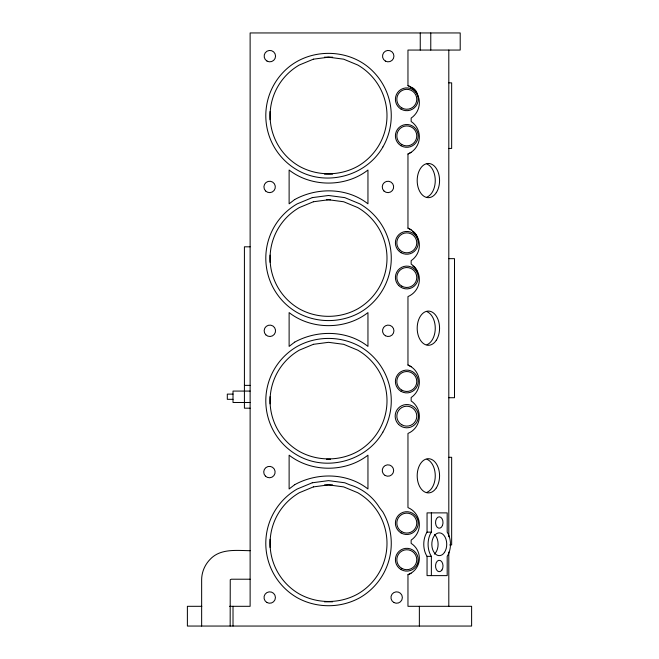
<?xml version="1.0" encoding="UTF-8"?>
<svg xmlns="http://www.w3.org/2000/svg" width="659" height="659" viewBox="0 0 659 659"><rect width="100%" height="100%" fill="white"/><g stroke="black" fill="none" stroke-linecap="round" stroke-linejoin="round"><path stroke-width="0.99" d="M201.819 606.313L187.387 606.313L187.387 626.05L471.613 626.05L471.613 606.313L407.962 606.313L407.962 574.722A17.579 17.579 0 0 0 411.134 543.378L411.158 540.092A18.534 18.534 0 0 0 407.962 507.587L407.962 433.449A18.534 18.534 0 0 0 411.158 400.952L411.158 397.517A18.534 18.534 0 0 0 407.962 365.02L407.962 296.583A18.534 18.534 0 0 0 411.158 264.078L411.158 260.651A18.534 18.534 0 0 0 407.962 228.146L407.962 154.008L411.158 152.295M407.962 574.722L411.134 573.149M324.434 57.185L332.622 57.185M448.804 82.853L451.654 82.853L451.654 148.432L448.804 148.432M324.434 174.1L332.622 174.1M326.485 199.759L330.554 199.759M250.123 246.812L244.415 246.812L244.415 408.185L250.123 408.185M448.804 258.657L454.504 258.657L454.504 397.723L448.804 397.723M244.415 385.375L250.123 385.375M250.123 391.075L233.014 391.075L233.014 402.484L250.123 402.484M233.014 394.115L227.306 394.115L227.306 399.321L233.014 399.321M448.804 457.297L451.654 457.297L451.654 544.919L449.751 544.919M326.51 459.241L330.571 459.241M324.483 484.9L332.597 484.9M427.048 532.151L427.048 512.883L447.189 512.883L447.189 532.151A17.109 11.195 -90 0 1 447.189 556.353L447.189 575.62L427.048 575.62L427.048 556.353A17.109 11.195 -90 0 1 427.048 532.151L431.365 532.151A17.109 11.195 -90 0 0 431.365 556.353L431.365 575.62M250.123 550.702C236.738 550.537 220.436 548.321 210.205 559.26C204.916 564.615 201.736 571.987 201.646 579.533L201.646 626.05M427.048 556.353L431.365 556.353M250.123 579.212L231.408 579.212L230.246 579.706L230.164 626.05M324.434 601.815L332.606 601.815M229.554 606.313L250.123 606.313L250.123 32.95L460.204 32.95L460.204 50.059L407.962 50.059L407.962 85.579A18.534 18.534 0 0 1 411.158 118.076L411.158 121.511A18.534 18.534 0 0 1 407.962 154.008M407.962 85.579L411.158 87.293M407.962 228.146L411.158 229.867M407.962 365.02L411.158 366.733M448.804 50.059L448.804 536.772M448.804 552.085L448.804 606.313M431.365 512.883L431.365 532.151M430.772 32.95L430.772 50.059M420.253 32.95L420.253 50.059M419.363 606.313L419.363 626.05M270.075 111.536L270.075 119.74M270.075 255.14L270.075 262.315M270.075 396.685L270.075 403.86M270.075 539.26L270.075 547.464M233.014 606.313L233.014 626.05M412.781 266.178A11.87 7.768 -90 0 1 417.345 272.085M412.781 231.515A11.87 7.768 -90 0 1 417.822 239.143M411.183 87.466A11.87 7.768 -90 0 1 417.822 95.596M426.966 459.282A17.109 11.195 -90 0 1 435.261 475.806A17.109 11.195 -90 0 1 426.966 492.331M426.966 164.042A17.109 11.195 -90 0 1 435.261 180.566A17.109 11.195 -90 0 1 426.966 197.099M426.966 311.666A17.109 11.195 -90 0 1 435.261 328.19A17.109 11.195 -90 0 1 426.966 344.715M434.38 534.375A11.409 7.463 -90 0 1 434.38 554.128M382.863 147.006C366.256 176.192 326.139 186.942 297.168 169.973A62.729 62.729 0 0 1 284.177 71.287C307.769 47.39 349.303 47.39 372.895 71.287A62.729 62.729 0 0 1 382.863 147.006M382.863 432.156C366.256 461.333 326.139 472.083 297.168 455.114A62.729 62.729 0 0 1 297.168 346.461C316.485 335.736 340.588 335.736 359.905 346.461A62.729 62.729 0 0 1 382.863 432.156M294.672 199.57L289.12 203.829L289.12 170.022C311.353 187.42 345.72 187.42 367.953 170.022L367.953 203.829C347.375 187.576 317.276 187.09 294.672 199.57M294.672 342.136L289.12 346.403L289.12 312.597C311.353 329.994 345.72 329.994 367.953 312.597L367.953 346.403C347.375 330.143 317.276 329.665 294.672 342.136M294.672 484.711L289.12 488.978L289.12 455.171C311.353 472.561 345.72 472.561 367.953 455.171L367.953 488.978C347.375 472.717 317.276 472.239 294.672 484.711M313.404 59.178L299.31 65.019A58.453 58.453 0 0 0 299.31 166.266C317.3 176.258 339.764 176.258 357.763 166.266A58.453 58.453 0 0 0 357.763 65.019L343.668 59.178L328.536 57.185L313.404 59.178M312.3 197.618L297.168 203.886A62.729 62.729 0 0 0 297.168 312.539C316.485 323.264 340.588 323.264 359.905 312.539A62.729 62.729 0 0 0 359.905 203.886L344.772 197.618L328.536 195.484L312.3 197.618M313.404 201.753L299.31 207.585A58.453 58.453 0 0 0 299.31 308.84C317.3 318.832 339.764 318.832 357.763 308.84A58.453 58.453 0 0 0 357.763 207.585L343.668 201.753L328.536 199.759L313.404 201.753M313.404 344.319L299.31 350.16A58.453 58.453 0 0 0 299.31 451.415C317.3 461.399 339.764 461.399 357.763 451.415A58.453 58.453 0 0 0 357.763 350.16L343.668 344.319L328.536 342.326L313.404 344.319M312.3 482.767L297.168 489.027A62.729 62.729 0 0 0 297.168 597.688C316.485 608.405 340.588 608.405 359.905 597.688A62.729 62.729 0 0 0 382.863 511.994L379.485 507.587A52.094 52.094 0 0 0 349.921 484.892L344.772 482.767L328.536 480.625L312.3 482.767M313.404 486.894L299.31 492.734A58.453 58.453 0 0 0 299.31 593.981C317.3 603.974 339.764 603.974 357.763 593.981A58.453 58.453 0 0 0 357.763 492.734L343.668 486.894L328.536 484.9L313.404 486.894M401.092 109.163A11.409 11.409 0 0 0 418.201 99.287A11.409 11.409 0 0 0 401.092 89.41A11.409 11.409 0 0 0 401.092 109.163M401.092 569.59A11.409 11.409 0 0 0 418.201 559.713A11.409 11.409 0 0 0 401.092 549.837A11.409 11.409 0 0 0 401.092 569.59M401.092 532.974A11.409 11.409 0 0 0 418.201 523.098A11.409 11.409 0 0 0 401.092 513.221A11.409 11.409 0 0 0 401.092 532.974M398.571 424.396A11.631 11.631 0 0 0 418.028 419.182A11.631 11.631 0 0 0 403.786 404.931A11.631 11.631 0 0 0 398.571 424.396M401.092 391.38A11.409 11.409 0 0 0 418.201 381.503A11.409 11.409 0 0 0 401.092 371.627A11.409 11.409 0 0 0 401.092 391.38M398.736 285.561A11.409 11.409 0 0 0 417.814 280.454A11.409 11.409 0 0 0 403.843 266.483A11.409 11.409 0 0 0 398.736 285.561M401.092 252.71A11.409 11.409 0 0 0 418.201 242.833A11.409 11.409 0 0 0 401.092 232.957A11.409 11.409 0 0 0 401.092 252.71M401.092 145.779A11.409 11.409 0 0 0 418.201 135.902A11.409 11.409 0 0 0 401.092 126.026A11.409 11.409 0 0 0 401.092 145.779M436.291 487.907A17.109 11.195 -90 0 0 431.274 459.282A17.109 11.195 -90 0 0 417.567 480.238A17.109 11.195 -90 0 0 436.291 487.907M401.809 107.928A9.984 9.984 0 0 0 416.776 99.287A9.984 9.984 0 0 0 401.809 90.637A9.984 9.984 0 0 0 401.809 107.928M401.809 424.808A9.984 9.984 0 0 0 416.776 416.167A9.984 9.984 0 0 0 401.809 407.526A9.984 9.984 0 0 0 401.809 424.808M401.809 390.144A9.984 9.984 0 0 0 416.776 381.503A9.984 9.984 0 0 0 401.809 372.854A9.984 9.984 0 0 0 401.809 390.144M399.741 249.893A9.984 9.984 0 0 0 416.439 245.412A9.984 9.984 0 0 0 404.214 233.195A9.984 9.984 0 0 0 399.741 249.893M401.809 531.739A9.984 9.984 0 0 0 416.776 523.098A9.984 9.984 0 0 0 401.809 514.457A9.984 9.984 0 0 0 401.809 531.739M436.291 192.667A17.109 11.195 -90 0 0 431.274 164.042A17.109 11.195 -90 0 0 417.567 184.998A17.109 11.195 -90 0 0 436.291 192.667M267.002 61.073A5.7 5.7 0 0 0 275.553 56.13A5.7 5.7 0 0 0 267.002 51.196A5.7 5.7 0 0 0 267.002 61.073M385.375 61.073A5.7 5.7 0 0 0 393.934 56.13A5.7 5.7 0 0 0 385.375 51.196A5.7 5.7 0 0 0 385.375 61.073M266.87 602.474A5.7 5.7 0 0 0 275.429 597.532A5.7 5.7 0 0 0 266.87 592.598A5.7 5.7 0 0 0 266.87 602.474M393.802 602.474A5.7 5.7 0 0 0 402.361 597.532A5.7 5.7 0 0 0 393.802 592.598A5.7 5.7 0 0 0 393.802 602.474M401.809 286.146A9.984 9.984 0 0 0 416.776 277.497A9.984 9.984 0 0 0 401.809 268.856A9.984 9.984 0 0 0 401.809 286.146M401.809 144.543A9.984 9.984 0 0 0 416.776 135.902A9.984 9.984 0 0 0 401.809 127.261A9.984 9.984 0 0 0 401.809 144.543M436.291 340.283A17.109 11.195 -90 0 0 431.274 311.666A17.109 11.195 -90 0 0 417.567 332.614A17.109 11.195 -90 0 0 436.291 340.283M401.809 568.363A9.984 9.984 0 0 0 416.776 559.713A9.984 9.984 0 0 0 401.809 551.072A9.984 9.984 0 0 0 401.809 568.363M265.816 334.83A5.7 5.7 0 0 0 275.355 332.276A5.7 5.7 0 0 0 268.378 325.291A5.7 5.7 0 0 0 265.816 334.83M385.375 335.736A5.7 5.7 0 0 0 393.934 330.802A5.7 5.7 0 0 0 385.375 325.859A5.7 5.7 0 0 0 385.375 335.736M265.396 476.103A5.7 5.7 0 0 0 274.935 473.549A5.7 5.7 0 0 0 267.949 466.564A5.7 5.7 0 0 0 265.396 476.103M383.925 190.962A5.7 5.7 0 0 0 393.464 188.4A5.7 5.7 0 0 0 386.479 181.423A5.7 5.7 0 0 0 383.925 190.962M265.585 190.962A5.7 5.7 0 0 0 275.132 188.4A5.7 5.7 0 0 0 268.147 181.423A5.7 5.7 0 0 0 265.585 190.962M385.103 475.46A5.7 5.7 0 0 0 393.654 470.518A5.7 5.7 0 0 0 385.103 465.584A5.7 5.7 0 0 0 385.103 475.46M444.553 552.316A11.409 7.463 -90 0 0 441.209 533.238A11.409 7.463 -90 0 0 432.073 547.201A11.409 7.463 -90 0 0 444.553 552.316M441.917 570.019A5.7 3.732 -90 0 0 440.245 560.471A5.7 3.732 -90 0 0 435.673 567.457A5.7 3.732 -90 0 0 441.917 570.019M442.51 525.371A5.7 3.732 -90 0 0 439.281 516.821A5.7 3.732 -90 0 0 436.044 525.371A5.7 3.732 -90 0 0 442.51 525.371"/></g></svg>
